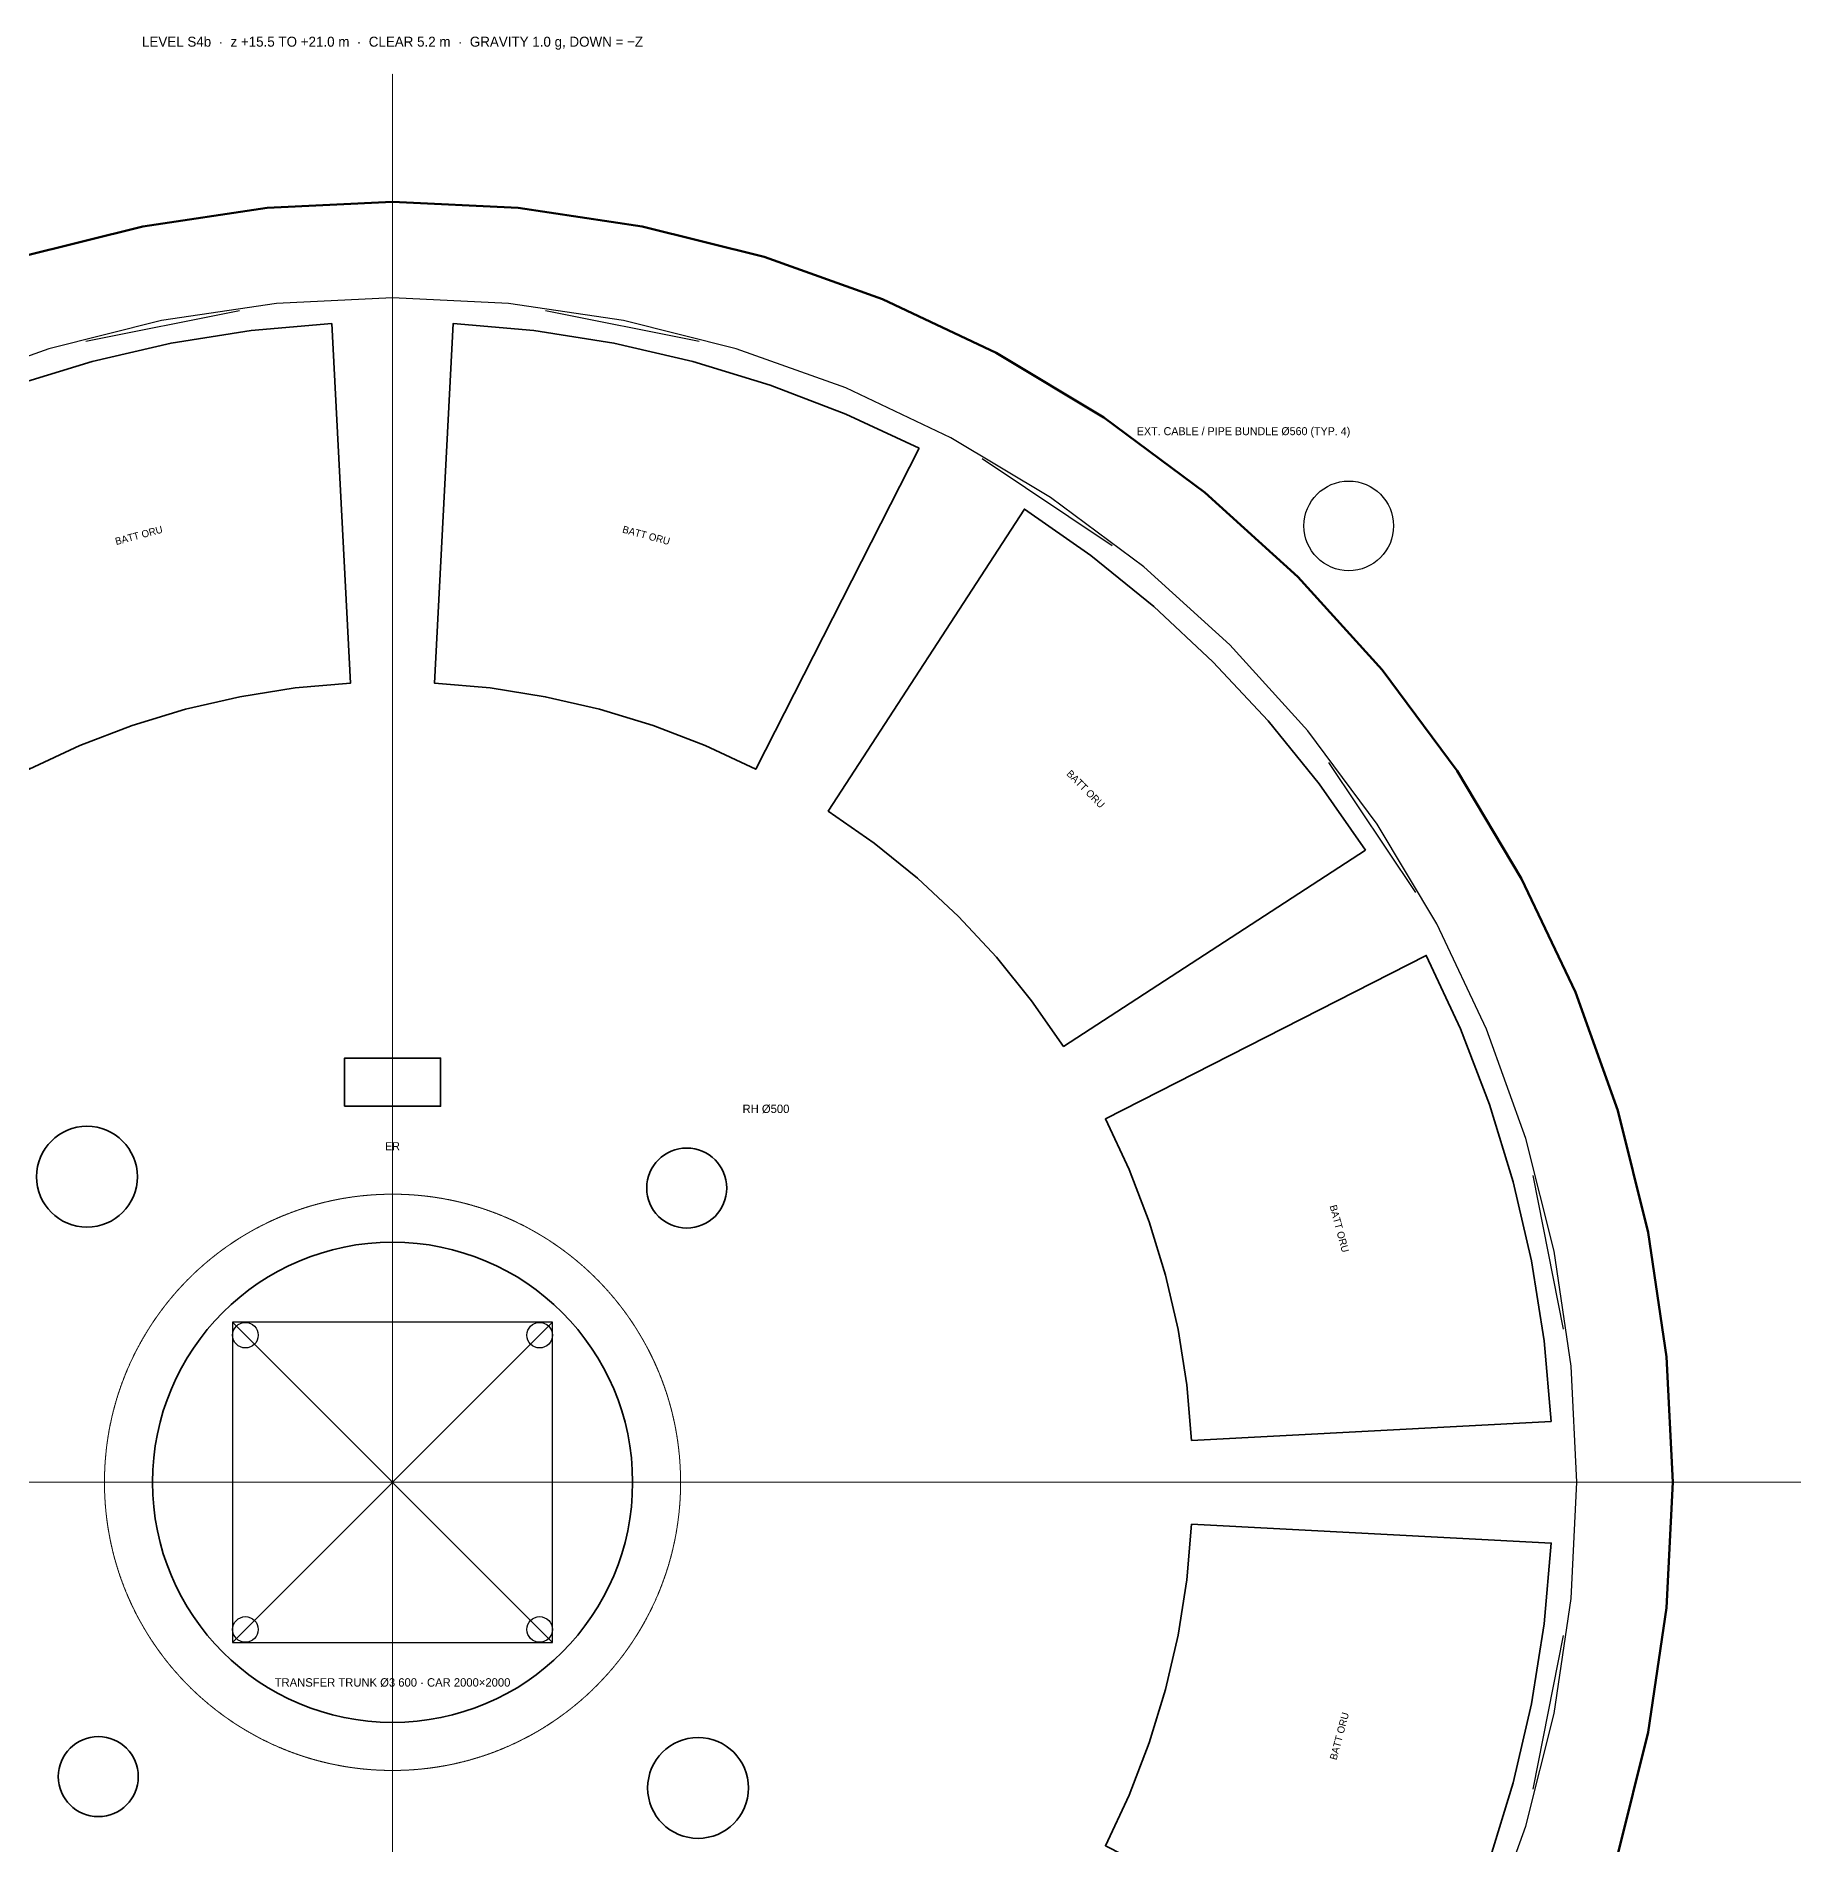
# Model space of a CAD drawing. Header units: millimetres. Extents: x 0 to 221000, y -9500 to 9035.
# Drawn here: x 164773 to 175800, y -2265 to 9035 of the extents above; entities that cross this region are included whole.
import ezdxf
from ezdxf.enums import TextEntityAlignment as Align

# ---------------------------------------------------------------- set-up
doc = ezdxf.new("R2010")
doc.units = ezdxf.units.MM
doc.linetypes.add('CENTER', pattern=[5.08, 3.175, -0.635, 0.635, -0.635])
doc.linetypes.add('DASHED', pattern=[1.524, 1.27, -0.254])
for name, color, linetype, lineweight in [('A-ANNO-NOTE', 7, 'CONTINUOUS', 18), ('A-EQPM', 30, 'CONTINUOUS', 25), ('A-GLAZ', 5, 'CONTINUOUS', 25), ('A-GRID', 9, 'CENTER', 18), ('A-HIDN', 8, 'DASHED', 18), ('A-POCHE', 7, 'CONTINUOUS', 50), ('A-WALL-SHFT', 7, 'CONTINUOUS', 35), ('E-POWR', 1, 'CONTINUOUS', 35), ('M-ANNO-TEXT', 7, 'CONTINUOUS', 25), ('M-DUCT-OAIR', 3, 'CONTINUOUS', 35), ('M-DUCT-RETN', 30, 'CONTINUOUS', 35), ('M-DUCT-SUPP', 5, 'CONTINUOUS', 35)]:
    doc.layers.add(name, color=color, linetype=linetype, lineweight=lineweight)
doc.layers.add('A-VOID', color=7, linetype='CONTINUOUS')

msp = doc.modelspace()

# ---------------------------------------------------------------- linework, layer by layer
at = {"layer": 'A-EQPM'}
for p, q in [((166000, -1000), (168000, 1000)), ((166000, 1000), (168000, -1000))]:
    msp.add_line(p, q, dxfattribs=at)
msp.add_lwpolyline([(166000, -1000), (168000, -1000), (168000, 1000), (166000, 1000)], close=True, dxfattribs=at)
for centre, radius in [((172975.0523, 5975.0523), 280), ((166080.76118, 919.23882), 80), ((167919.23882, 919.23882), 80), ((166080.76118, -919.23882), 80), ((167919.23882, -919.23882), 80)]:
    msp.add_circle(centre, radius, dxfattribs=at)
at = {"layer": 'A-GLAZ'}
for p, q in [((166043.10223, 7317.70091), (165083.69536, 7126.86302)), ((168916.30464, 7126.86302), (167956.89777, 7317.70091)), ((171497.76704, 5851.02484), (170684.42116, 6394.48518)), ((173394.48518, 3684.42116), (172851.02484, 4497.76704)), ((174317.70091, 956.89777), (174126.86302, 1916.30464)), ((174126.86302, -1916.30464), (174317.70091, -956.89777))]:
    msp.add_line(p, q, dxfattribs=at)
at = {"layer": 'A-GRID'}
for q in [(167000, 8800), (158200, 0), (175800, 0), (167000, -8800)]:
    msp.add_line((167000, 0), q, dxfattribs=at)
at = {"layer": 'A-HIDN'}
msp.add_circle((167000, 0), 1800, dxfattribs=at)
at = {"layer": 'A-POCHE'}
msp.add_lwpolyline([(174655.52269, -2322.27742), (174846.28224, -1560.72258), (174961.47781, -784.13712), (175000, 0), (174961.47781, 784.13712), (174846.28224, 1560.72258), (174655.52269, 2322.27742), (174391.03626, 3061.46746), (174055.37011, 3771.17389), (173651.7569, 4444.56186), (173184.08363, 5075.14627), (172656.85425, 5656.85425), (172075.14627, 6184.08363), (171444.56186, 6651.7569), (170771.17389, 7055.37011), (170061.46746, 7391.03626), (169322.27742, 7655.52269), (168560.72258, 7846.28224), (167784.13712, 7961.47781), (167000, 8000), (166215.86288, 7961.47781), (165439.27742, 7846.28224), (164677.72258, 7655.52269)], dxfattribs=at)
at = {"layer": 'A-VOID'}
msp.add_lwpolyline([(173836.70854, -2831.8574), (174081.35848, -2148.10661), (174257.81107, -1443.66838), (174364.36698, -725.32684), (174400, 0), (174364.36698, 725.32684), (174257.81107, 1443.66838), (174081.35848, 2148.10661), (173836.70854, 2831.8574), (173526.21736, 3488.33585), (173152.87513, 4111.21972), (172720.27735, 4694.5103), (172232.59018, 5232.59018), (171694.5103, 5720.27735), (171111.21972, 6152.87513), (170488.33585, 6526.21736), (169831.8574, 6836.70854), (169148.10661, 7081.35848), (168443.66838, 7257.81107), (167725.32684, 7364.36698), (167000, 7400), (166274.67316, 7364.36698), (165556.33162, 7257.81107), (164851.89339, 7081.35848), (164168.1426, 6836.70854)], dxfattribs=at)
at = {"layer": 'A-WALL-SHFT'}
msp.add_lwpolyline([(166700, 2350), (167300, 2350), (167300, 2650), (166700, 2650)], close=True, dxfattribs=at)
msp.add_circle((167000, 0), 1500, dxfattribs=at)
at = {"layer": 'E-POWR'}
for points in [[(166620.56432, 7240.06413), (166116.44726, 7195.9596), (165616.63478, 7116.79708), (165123.56192, 7002.96224), (164639.63088, 6855.00967), (164167.19932, 6673.66019), (163708.56888, 6459.7973), (164730.0475, 4455.03262), (165046.34436, 4602.52427), (165372.15923, 4727.59288), (165705.90477, 4829.62913), (166045.95502, 4908.13592), (166390.65328, 4962.73076), (166738.32022, 4993.14767)], [(170291.43112, 6459.7973), (169832.80068, 6673.66019), (169360.36912, 6855.00967), (168876.43808, 7002.96224), (168383.36522, 7116.79708), (167883.55274, 7195.9596), (167379.43568, 7240.06413), (167261.67978, 4993.14767), (167609.34672, 4962.73076), (167954.04498, 4908.13592), (168294.09523, 4829.62913), (168627.84077, 4727.59288), (168953.65564, 4602.52427), (169269.9525, 4455.03262)], [(173080.36162, 3948.633), (172790.10745, 4363.15892), (172471.64446, 4756.42796), (172126.52416, 5126.52416), (171756.42796, 5471.64446), (171363.15892, 5790.10745), (170948.633, 6080.36162), (169723.19518, 4193.35284), (170009.07512, 3993.17755), (170280.29514, 3773.5479), (170535.53391, 3535.53391), (170773.5479, 3280.29514), (170993.17755, 3009.07512), (171193.35284, 2723.19518)], [(174240.06413, 379.43568), (174195.9596, 883.55274), (174116.79708, 1383.36522), (174002.96224, 1876.43808), (173855.00967, 2360.36912), (173673.66019, 2832.80068), (173459.7973, 3291.43112), (171455.03262, 2269.9525), (171602.52427, 1953.65564), (171727.59288, 1627.84077), (171829.62913, 1294.09523), (171908.13592, 954.04498), (171962.73076, 609.34672), (171993.14767, 261.67978)], [(173459.7973, -3291.43112), (173673.66019, -2832.80068), (173855.00967, -2360.36912), (174002.96224, -1876.43808), (174116.79708, -1383.36522), (174195.9596, -883.55274), (174240.06413, -379.43568), (171993.14767, -261.67978), (171962.73076, -609.34672), (171908.13592, -954.04498), (171829.62913, -1294.09523), (171727.59288, -1627.84077), (171602.52427, -1953.65564), (171455.03262, -2269.9525)]]:
    msp.add_lwpolyline(points, close=True, dxfattribs=at)
at = {"layer": 'M-DUCT-OAIR'}
msp.add_circle((165161.52237, -1838.47763), 250, dxfattribs=at)
at = {"layer": 'M-DUCT-RETN'}
for centre, radius in [((168838.47763, 1838.47763), 250), ((168909.18831, -1909.18831), 315)]:
    msp.add_circle(centre, radius, dxfattribs=at)
at = {"layer": 'M-DUCT-SUPP'}
msp.add_circle((165090.81169, 1909.18831), 315, dxfattribs=at)

# ---------------------------------------------------------------- texts
at = {"layer": 'A-ANNO-NOTE'}
for s, height, p in [('LEVEL S4b  ·  z +15.5 TO +21.0 m  ·  CLEAR 5.2 m  ·  GRAVITY 1.0 g, DOWN = −Z', 62.5, (167000, 9000)), ('EXT. CABLE / PIPE BUNDLE Ø560 (TYP. 4)', 50, (172317.7573, 6566.88337)), ('ER', 50, (167000, 2100)), ('TRANSFER TRUNK Ø3 600 · CAR 2000×2000', 52.5, (167000, -1250))]:
    msp.add_text(s, height=height, dxfattribs=at).set_placement(p, align=Align.MIDDLE_CENTER)
for rotation, p in [(15, (165414.73335, 5916.29569)), (-15, (168585.26665, 5916.29569)), (-45, (171331.02903, 4331.02903)), (-75, (172916.29569, 1585.26665)), (75, (172916.29569, -1585.26665))]:
    msp.add_text('BATT ORU', height=45, rotation=rotation, dxfattribs=at).set_placement(p, align=Align.MIDDLE_CENTER)
at = {"layer": 'M-ANNO-TEXT'}
msp.add_text('RH Ø500', height=52.5, dxfattribs=at).set_placement((169333.45238, 2333.45238), align=Align.MIDDLE_CENTER)

doc.saveas('drawing.dxf')
